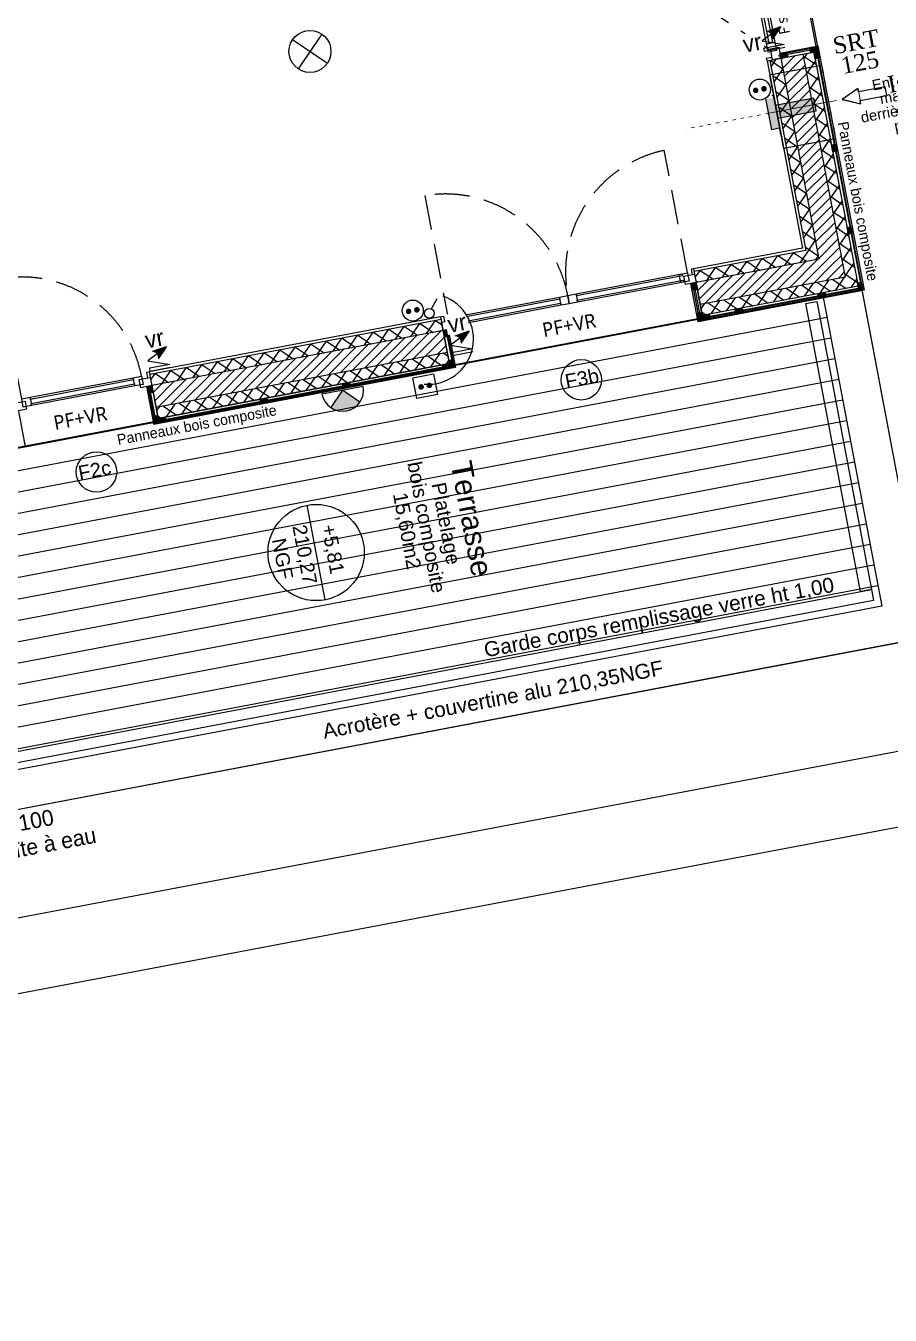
# Model space of a CAD drawing. Header units: centimetres. Extents: x 187368 to 251255, y -383447 to -322514.
# Drawn here: x 209044 to 215215, y -382980 to -373773 of the extents above; entities that cross this region are included whole.
import ezdxf

# ---------------------------------------------------------------- set-up
doc = ezdxf.new("R2010")
doc.units = ezdxf.units.CM
for name, pattern in [('ACAD_ISO03W100', [30, 12, -18]), ('prelem_vmc', [0.222222, 0.111111, -0.111111]), ('prlm_eu-4', [1.574803, 0.984252, -0.19685, 0.19685, -0.19685]), ('Style de ligne -16', [0.192476, 0.123031, -0.069444]), ('Style de ligne -2', [0.694425, 0.48607, -0.208355])]:
    doc.linetypes.add(name, pattern=pattern)
doc.layers.get('0').update_dxf_attribs({"color": 252})
for name, color, linetype in [('3-BAT C-Niveau 2', 252, 'Continuous'), ('prlm-EAU-EPEXT', 145, 'Continuous'), ('prlm-MOD-PB', 123, 'Continuous'), ('prlm-VMC', 93, 'Continuous')]:
    doc.layers.add(name, color=color, linetype=linetype)
doc.layers.add('prlm-ELEC-CFO', color=1, linetype='Continuous', lineweight=25)
doc.layers.add('prlm-ZEROPLOT', color=254, linetype='Continuous', plot=False)
doc.styles.add('Arial', font='arial.ttf', dxfattribs={"height": 100})
doc.styles.add('Futura Book', font='')
doc.styles.add('Futura Std Book', font='')
doc.styles.add('Geneva', font='arial.ttf')
doc.styles.add('Helvetica', font='arial.ttf')
doc.styles.add('Lucida Grande', font='')
doc.styles.add('prlm-elec-cfo', font='comic.ttf', dxfattribs={"height": 12})
doc.styles.add('prlm-vmc', font='pala.ttf', dxfattribs={"height": 14})
doc.styles.get('Futura Book').set_extended_font_data('Futura Book')
doc.styles.get('Futura Std Book').set_extended_font_data('Futura Std Book')
doc.styles.get('Lucida Grande').set_extended_font_data('Lucida Grande')
pattern_1 = [(45, (0, 0), (0, -1), [])]
pattern_2 = [(235.723595, (66931.62, 115456.28), (66.106423, -45.054865), []), (325.723595, (66931.62, 115456.28), (-45.054865, -66.106423), [])]
pattern_3 = [(45, (67117.507, 115456.283), (-31.2347524, 39.0434405), [])]

# ---------------------------------------------------------------- blocks, each defined once
blk = doc.blocks.new('Groupe-5-1')
at = {"linetype": 'Continuous'}
h = blk.add_hatch(dxfattribs=at)
h.set_pattern_fill('BOIS 45', color=256, style=0, pattern_type=2)
h.set_pattern_definition(pattern_1)
h.paths.add_polyline_path([(14749.77, -48943.44), (14754.69, -48942.51), (14755.19, -48945.16), (14750.27, -48946.09)])
h = blk.add_hatch(dxfattribs=at)
h.set_pattern_fill('BOIS 45', color=256, style=0, pattern_type=2)
h.set_pattern_definition(pattern_1)
h.paths.add_polyline_path([(14749.77, -48943.44), (14754.69, -48942.51), (14755.19, -48945.16), (14750.27, -48946.09)])
h = blk.add_hatch(dxfattribs=at)
h.set_pattern_fill('BOIS 45', color=256, style=0, pattern_type=2)
h.set_pattern_definition(pattern_1)
h.paths.add_polyline_path([(14771.09, -48939.4), (14776.01, -48938.47), (14776.51, -48941.12), (14771.6, -48942.05)])
h = blk.add_hatch(dxfattribs=at)
h.set_pattern_fill('BOIS 45', color=256, style=0, pattern_type=2)
h.set_pattern_definition(pattern_1)
h.paths.add_polyline_path([(14771.09, -48939.4), (14776.01, -48938.47), (14776.51, -48941.12), (14771.6, -48942.05)])
h = blk.add_hatch(dxfattribs=at)
h.set_pattern_fill('BOIS 45', color=256, style=0, pattern_type=2)
h.set_pattern_definition(pattern_1)
h.paths.add_polyline_path([(14774.79, -48946.54), (14773.86, -48941.62), (14776.51, -48941.12), (14777.44, -48946.03)])
h = blk.add_hatch(dxfattribs=at)
h.set_pattern_fill('BOIS 45', color=256, style=0, pattern_type=2)
h.set_pattern_definition(pattern_1)
h.paths.add_polyline_path([(14774.79, -48946.54), (14773.86, -48941.62), (14776.51, -48941.12), (14777.44, -48946.03)])
h = blk.add_hatch(dxfattribs=at)
h.set_pattern_fill('BOIS 45', color=256, style=0, pattern_type=2)
h.set_pattern_definition(pattern_1)
h.paths.add_polyline_path([(14787.34, -49012.8), (14786.4, -49007.89), (14789.06, -49007.39), (14789.99, -49012.3)])
h = blk.add_hatch(dxfattribs=at)
h.set_pattern_fill('BOIS 45', color=256, style=0, pattern_type=2)
h.set_pattern_definition(pattern_1)
h.paths.add_polyline_path([(14787.34, -49012.8), (14786.4, -49007.89), (14789.06, -49007.39), (14789.99, -49012.3)])
h = blk.add_hatch(dxfattribs=at)
h.set_pattern_fill('BOIS 45', color=256, style=0, pattern_type=2)
h.set_pattern_definition(pattern_1)
h.paths.add_polyline_path([(14798.5, -49071.75), (14797.57, -49066.84), (14800.22, -49066.34), (14801.15, -49071.25)])
h = blk.add_hatch(dxfattribs=at)
h.set_pattern_fill('BOIS 45', color=256, style=0, pattern_type=2)
h.set_pattern_definition(pattern_1)
h.paths.add_polyline_path([(14798.5, -49071.75), (14797.57, -49066.84), (14800.22, -49066.34), (14801.15, -49071.25)])
h = blk.add_hatch(dxfattribs=at)
h.set_pattern_fill('BOIS 45', color=256, style=0, pattern_type=2)
h.set_pattern_definition(pattern_1)
h.paths.add_polyline_path([(14687.93, -49111.67), (14687, -49106.76), (14689.65, -49106.26), (14690.58, -49111.17)])
h = blk.add_hatch(dxfattribs=at)
h.set_pattern_fill('BOIS 45', color=256, style=0, pattern_type=2)
h.set_pattern_definition(pattern_1)
h.paths.add_polyline_path([(14806.01, -49111.4), (14805.08, -49106.48), (14807.73, -49105.98), (14808.66, -49110.89)])
h = blk.add_hatch(dxfattribs=at)
h.set_pattern_fill('BOIS 45', color=256, style=0, pattern_type=2)
h.set_pattern_definition(pattern_1)
h.paths.add_polyline_path([(14776.7, -49114.2), (14781.61, -49113.27), (14782.11, -49115.92), (14777.2, -49116.85)])
h = blk.add_hatch(dxfattribs=at)
h.set_pattern_fill('BOIS 45', color=256, style=0, pattern_type=2)
h.set_pattern_definition(pattern_1)
h.paths.add_polyline_path([(14692.07, -49132.97), (14691.14, -49128.06), (14693.79, -49127.56), (14694.72, -49132.47)])
h = blk.add_hatch(dxfattribs=at)
h.set_pattern_fill('BOIS 45', color=256, style=0, pattern_type=2)
h.set_pattern_definition(pattern_1)
h.paths.add_polyline_path([(14717.75, -49125.36), (14722.66, -49124.43), (14723.16, -49127.09), (14718.25, -49128.02)])
h = blk.add_hatch(dxfattribs=at)
h.set_pattern_fill('BOIS 45', color=256, style=0, pattern_type=2)
h.set_pattern_definition(pattern_1)
h.paths.add_polyline_path([(14694.22, -49129.82), (14699.13, -49128.89), (14699.63, -49131.54), (14694.72, -49132.47)])
h = blk.add_hatch(dxfattribs=at)
h.set_pattern_fill('BOIS 45', color=256, style=0, pattern_type=2)
h.set_pattern_definition(pattern_1)
h.paths.add_polyline_path([(14510.18, -49145.33), (14509.25, -49140.42), (14511.9, -49139.92), (14512.83, -49144.83)])
h = blk.add_hatch(dxfattribs=at)
h.set_pattern_fill('BOIS 45', color=256, style=0, pattern_type=2)
h.set_pattern_definition(pattern_1)
h.paths.add_polyline_path([(14514.22, -49166.66), (14509.3, -49167.59), (14508.8, -49164.93), (14513.71, -49164)])
h = blk.add_hatch(dxfattribs=at)
h.set_pattern_fill('BOIS 45', color=256, style=0, pattern_type=2)
h.set_pattern_definition(pattern_1)
h.paths.add_polyline_path([(14514.22, -49166.66), (14513.29, -49161.74), (14515.94, -49161.24), (14516.87, -49166.15)])
h = blk.add_hatch(dxfattribs=at)
h.set_pattern_fill('BOIS 45', color=256, style=0, pattern_type=2)
h.set_pattern_definition(pattern_1)
h.paths.add_polyline_path([(14299.48, -49185.24), (14298.55, -49180.32), (14301.2, -49179.82), (14302.13, -49184.73)])
h = blk.add_hatch(dxfattribs=at)
h.set_pattern_fill('BOIS 45', color=256, style=0, pattern_type=2)
h.set_pattern_definition(pattern_1)
h.paths.add_polyline_path([(14437.39, -49178.46), (14442.3, -49177.53), (14442.81, -49180.18), (14437.89, -49181.11)])
h = blk.add_hatch(dxfattribs=at)
h.set_pattern_fill('BOIS 45', color=256, style=0, pattern_type=2)
h.set_pattern_definition(pattern_1)
h.paths.add_polyline_path([(14378.44, -49189.62), (14383.35, -49188.69), (14383.85, -49191.34), (14378.94, -49192.27)])
h = blk.add_hatch(dxfattribs=at)
h.set_pattern_fill('BOIS 45', color=256, style=0, pattern_type=2)
h.set_pattern_definition(pattern_1)
h.paths.add_polyline_path([(14303.52, -49206.56), (14302.59, -49201.64), (14305.24, -49201.14), (14306.17, -49206.05)])
h = blk.add_hatch(dxfattribs=at)
h.set_pattern_fill('BOIS 45', color=256, style=0, pattern_type=2)
h.set_pattern_definition(pattern_1)
h.paths.add_polyline_path([(14305.67, -49203.4), (14310.58, -49202.47), (14311.08, -49205.12), (14306.17, -49206.05)])
at = {"linetype": 'Continuous', "flags": 128}
for points in [[(14808.67, -49110.95), (14776.5, -48941.12), (14776.51, -48941.12), (14776.01, -48938.47), (14749.77, -48943.44), (14750.27, -48946.09), (14773.86, -48941.62), (14805.5, -49108.74), (14694.22, -49129.82), (14689.75, -49106.24), (14687, -49106.76), (14691.98, -49133.05)], [(14749.77, -48943.44), (14749.59, -48942.45), (14775.82, -48937.49), (14776.01, -48938.47)], [(14749.77, -48943.44), (14749.59, -48942.45), (14775.82, -48937.49), (14776.01, -48938.47)], [(14749.77, -48943.44), (14754.69, -48942.51), (14755.19, -48945.16), (14750.27, -48946.09)], [(14749.77, -48943.44), (14754.69, -48942.51), (14755.19, -48945.16), (14750.27, -48946.09)], [(14771.09, -48939.4), (14776.01, -48938.47), (14776.51, -48941.12), (14771.6, -48942.05)], [(14771.09, -48939.4), (14776.01, -48938.47), (14776.51, -48941.12), (14771.6, -48942.05)], [(14774.79, -48946.54), (14773.86, -48941.62), (14776.51, -48941.12), (14777.44, -48946.03)], [(14774.79, -48946.54), (14773.86, -48941.62), (14776.51, -48941.12), (14777.44, -48946.03)], [(14775.82, -48937.49), (14776.8, -48937.3), (14809.84, -49111.75), (14808.86, -49111.93)], [(14787.34, -49012.8), (14786.4, -49007.89), (14789.06, -49007.39), (14789.99, -49012.3)], [(14787.34, -49012.8), (14786.4, -49007.89), (14789.06, -49007.39), (14789.99, -49012.3)], [(14798.5, -49071.75), (14797.57, -49066.84), (14800.22, -49066.34), (14801.15, -49071.25)], [(14798.5, -49071.75), (14797.57, -49066.84), (14800.22, -49066.34), (14801.15, -49071.25)], [(14686.02, -49106.95), (14687, -49106.76), (14691.96, -49132.95), (14690.98, -49133.14)], [(14687.93, -49111.67), (14687, -49106.76), (14689.65, -49106.26), (14690.58, -49111.17)], [(14806.01, -49111.4), (14805.08, -49106.48), (14807.73, -49105.98), (14808.66, -49110.89)], [(14691.18, -49134.22), (14691, -49133.24), (14808.67, -49110.95), (14808.86, -49111.93)], [(14776.7, -49114.2), (14781.61, -49113.27), (14782.11, -49115.92), (14777.2, -49116.85)], [(14692.07, -49132.97), (14691.14, -49128.06), (14693.79, -49127.56), (14694.72, -49132.47)], [(14717.75, -49125.36), (14722.66, -49124.43), (14723.16, -49127.09), (14718.25, -49128.02)], [(14694.22, -49129.82), (14699.13, -49128.89), (14699.63, -49131.54), (14694.72, -49132.47)], [(14298.55, -49180.32), (14301.2, -49179.82), (14305.67, -49203.4), (14513.71, -49164), (14509.25, -49140.42), (14511.9, -49139.9), (14516.86, -49166.13), (14303.52, -49206.56)], [(14510.18, -49145.33), (14509.25, -49140.42), (14511.9, -49139.92), (14512.83, -49144.83)], [(14517.84, -49165.93), (14516.86, -49166.11), (14511.9, -49139.92), (14512.88, -49139.73)], [(14514.22, -49166.66), (14509.3, -49167.59), (14508.8, -49164.93), (14513.71, -49164)], [(14514.22, -49166.66), (14513.29, -49161.74), (14515.94, -49161.24), (14516.87, -49166.15)], [(14517.76, -49165.91), (14517.95, -49166.92), (14302.71, -49207.68), (14302.52, -49206.68)], [(14297.57, -49180.51), (14298.55, -49180.32), (14303.51, -49206.52), (14302.53, -49206.7)], [(14299.48, -49185.24), (14298.55, -49180.32), (14301.2, -49179.82), (14302.13, -49184.73)], [(14437.39, -49178.46), (14442.3, -49177.53), (14442.81, -49180.18), (14437.89, -49181.11)], [(14378.44, -49189.62), (14383.35, -49188.69), (14383.85, -49191.34), (14378.94, -49192.27)], [(14303.52, -49206.56), (14302.59, -49201.64), (14305.24, -49201.14), (14306.17, -49206.05)], [(14305.67, -49203.4), (14310.58, -49202.47), (14311.08, -49205.12), (14306.17, -49206.05)]]:
    blk.add_lwpolyline(points, close=True, dxfattribs=at)
blk = doc.blocks.new('Groupe-7-1')
at = {"linetype": 'Continuous'}
for p, q in [((14042.9, -49088.28), (13232.78, -49241.7)), ((14045.69, -49103.02), (13235.57, -49256.43)), ((14048.48, -49117.75), (13238.36, -49271.17)), ((14051.27, -49132.49), (13241.15, -49285.91)), ((14783.31, -49131.26), (13266.27, -49418.55)), ((14054.06, -49147.23), (13243.94, -49300.65)), ((14056.85, -49161.97), (13246.73, -49315.39)), ((14788.89, -49160.74), (14109.74, -49289.35)), ((14059.64, -49176.71), (13249.52, -49330.13)), ((14791.68, -49175.47), (14112.53, -49304.09)), ((14062.44, -49191.44), (13252.32, -49344.86)), ((14794.47, -49190.21), (14115.32, -49318.83)), ((14065.23, -49206.18), (13255.11, -49359.6)), ((14797.26, -49204.95), (14118.11, -49333.57)), ((14800.05, -49219.69), (14120.9, -49348.3)), ((14068.02, -49220.92), (13257.9, -49374.34)), ((14070.81, -49235.66), (13260.69, -49389.08)), ((14802.84, -49234.43), (14123.7, -49363.04)), ((14073.6, -49250.4), (13263.48, -49403.82)), ((14805.63, -49249.16), (14126.49, -49377.78)), ((14808.43, -49263.9), (14129.28, -49392.52)), ((14811.22, -49278.64), (14132.07, -49407.26)), ((14814.01, -49293.38), (14134.86, -49421.99)), ((14816.8, -49308.12), (14137.65, -49436.73)), ((14819.59, -49322.85), (14140.44, -49451.47))]:
    blk.add_line(p, q, dxfattribs=at)
blk = doc.blocks.new('PORTE FENETRE TYPE 3bis')
at = {"linetype": 'Style de ligne -2', "ltscale": 50.8}
blk.add_line((4, 16), (4, 103), dxfattribs=at)
at = {"linetype": 'Continuous', "lineweight": 25, "flags": 128}
for points in [[(-2, 18), (0, 18), (0, 14)], [(97, 18), (95, 18), (95, 14)], [(0, 7.7), (0, -18), (-2, -18)], [(95, 7.7), (95, -18), (97, -18)]]:
    blk.add_lwpolyline(points, dxfattribs=at)
at = {"linetype": 'Continuous', "flags": 128}
for points in [[(-2, 14), (6, 14), (6, 8), (-2, 8)], [(4, 16), (10, 16), (10, 10), (4, 10)], [(10, 16), (85, 16), (85, 14.5), (10, 14.5)], [(10, 11.5), (85, 11.5), (85, 10), (10, 10)], [(85, 16), (91, 16), (91, 10), (85, 10)], [(89, 14), (97, 14), (97, 8), (89, 8)]]:
    blk.add_lwpolyline(points, close=True, dxfattribs=at)
at = {"linetype": 'Style de ligne -2', "ltscale": 50.8}
blk.add_arc((4, 16), 87, 360, 90, dxfattribs=at)
at = {"insert": (23.21, -0.18), "char_height": 10.161, "attachment_point": 1, "line_spacing_factor": 0.978845, "style": 'Lucida Grande'}
blk.add_mtext('PF+VR ', dxfattribs=at)
blk = doc.blocks.new('PORTE FENETRE TYPE 2')
at = {"linetype": 'Style de ligne -2', "ltscale": 50.8}
for p, q in [((6.05, 105), (6.05, 16)), ((180, 16), (180, 105))]:
    blk.add_line(p, q, dxfattribs=at)
at = {"linetype": 'Continuous', "lineweight": 25, "flags": 128}
for points in [[(1, 18), (3, 18), (3, 14)], [(184.71, 18), (183, 18), (183, 14)], [(3, 8), (3, -18), (1, -18)], [(183, 8), (183, -18), (184.71, -18)]]:
    blk.add_lwpolyline(points, dxfattribs=at)
at = {"linetype": 'Continuous', "flags": 128}
for points in [[(1, 14), (9, 14), (9, 8), (1, 8)], [(6, 16), (12, 16), (12, 10), (6, 10)], [(11, 16), (87, 16), (87, 14.5), (11, 14.5)], [(11, 11.5), (87, 11.5), (87, 10), (11, 10)], [(87, 16), (93, 16), (93, 10), (87, 10)], [(93, 16), (99, 16), (99, 10), (93, 10)], [(99, 16), (176, 16), (176, 14.5), (99, 14.5)], [(99, 11.5), (176, 11.5), (176, 10), (99, 10)], [(174, 16), (180, 16), (180, 10), (174, 10)], [(177, 14), (184.71, 14), (184.71, 8), (177, 8)]]:
    blk.add_lwpolyline(points, close=True, dxfattribs=at)
at = {"linetype": 'Style de ligne -2', "ltscale": 50.8}
for centre, start, end in [((4, 16), 0, 88.42187), ((182, 16), 91.28733, 180)]:
    blk.add_arc(centre, 89, start, end, dxfattribs=at)
at = {"insert": (70.68, 0.04), "char_height": 10.161, "attachment_point": 1, "line_spacing_factor": 0.978845, "style": 'Lucida Grande'}
blk.add_mtext('PF+VR ', dxfattribs=at)
blk = doc.blocks.new('Groupe-151-1')
at = {"linetype": 'Continuous'}
blk.add_line((14424.92, -49332.76), (14412.13, -49265.23), dxfattribs=at)
blk.add_circle((14418.53, -49299), 34.37, dxfattribs=at)
at = {"insert": (14415.41, -49299.48), "char_height": 10.069, "width": 91.6838, "attachment_point": 2, "rotation": 280.72359, "line_spacing_factor": 0.962448, "style": 'Arial'}
blk.add_mtext('210,27\\PNGF', dxfattribs=at)
at = {"insert": (14432.16, -49278.14), "char_height": 10.069, "attachment_point": 1, "rotation": 280.72359, "line_spacing_factor": 0.962448, "style": 'Arial'}
blk.add_mtext('+5,81', dxfattribs=at)
blk = doc.blocks.new('Groupe-201-1')
at = {"linetype": 'Continuous'}
blk.add_circle((14607.85, -49175.66), 14.45, dxfattribs=at)
at = {"insert": (14595.44, -49171.96), "char_height": 10.087, "attachment_point": 1, "rotation": 10.72359, "line_spacing_factor": 0.834288, "style": 'Helvetica'}
blk.add_mtext('F3b', dxfattribs=at)
blk = doc.blocks.new('Groupe-202-1')
at = {"linetype": 'Continuous'}
blk.add_circle((14261.69, -49241.5), 14.45, dxfattribs=at)
at = {"insert": (14247.87, -49237.39), "char_height": 10.087, "attachment_point": 1, "rotation": 10.72359, "line_spacing_factor": 0.834288, "style": 'Helvetica'}
blk.add_mtext('F2c', dxfattribs=at)
blk = doc.blocks.new('Groupe-233-1')
at = {"linetype": 'Continuous', "flags": 128}
blk.add_lwpolyline([(14174.06, -49506.93), (14157.6, -49510.05), (14154.23, -49492.26), (14170.69, -49489.15)], close=True, dxfattribs=at)
at = {"linetype": 'Continuous'}
blk.add_circle((14163.94, -49498.75), 5, dxfattribs=at)
blk = doc.blocks.new('Groupe-234-1')
at = {"linetype": 'Style de ligne -16', "ltscale": 50.8}
for p, q in [((14150.94, -49456.9), (14159.1, -49500.01)), ((14160.44, -49455.1), (14168.61, -49498.21))]:
    blk.add_line(p, q, dxfattribs=at)
blk.add_blockref('Groupe-233-1', (0, 0))
at = {"insert": (14173.61, -49492.81), "char_height": 11.3275, "attachment_point": 1, "rotation": 10.72359, "line_spacing_factor": 0.962448, "style": 'Futura Std Book'}
blk.add_mtext('EPØ100\\P+boîte à eau', dxfattribs=at)
blk = doc.blocks.new('PORTE FENETRE TYPE 3')
at = {"linetype": 'Style de ligne -2', "ltscale": 50.8}
blk.add_line((5.11, 14.73), (65.94, 76.94), dxfattribs=at)
at = {"linetype": 'Continuous', "lineweight": 25, "flags": 128}
for points in [[(-2, 18), (0, 18), (0, 14)], [(97, 18), (95, 18), (95, 14)], [(0, 7.7), (0, -18), (-2, -18)], [(95, 7.7), (95, -18), (97, -18)]]:
    blk.add_lwpolyline(points, dxfattribs=at)
at = {"linetype": 'Continuous', "flags": 128}
for points in [[(-2, 14), (6, 14), (6, 8), (-2, 8)], [(4, 16), (10, 16), (10, 10), (4, 10)], [(10, 16), (85, 16), (85, 14.5), (10, 14.5)], [(10, 11.5), (85, 11.5), (85, 10), (10, 10)], [(85, 16), (91, 16), (91, 10), (85, 10)], [(89, 14), (97, 14), (97, 8), (89, 8)]]:
    blk.add_lwpolyline(points, close=True, dxfattribs=at)
blk.add_lwpolyline([(0, 9.5), (0, -19.5), (95, -19.5), (95, 9.5)], dxfattribs=at)
at = {"linetype": 'Style de ligne -2', "ltscale": 50.8}
blk.add_arc((4, 16), 87, 360, 44.53371, dxfattribs=at)
at = {"insert": (47.21, 5.79), "char_height": 7.6206, "attachment_point": 2, "line_spacing_factor": 0.978845, "style": 'Lucida Grande'}
blk.add_mtext('F sur All vitrée\\P+VR ', dxfattribs=at)
blk = doc.blocks.new('MTC 125-H1')
at = {"linetype": 'prlm_eu-4', "lineweight": 18, "ltscale": 50.8}
for q in [(0, 25.57), (0, 19.68)]:
    blk.add_line((0, -23.6), q, dxfattribs=at)
at = {"linetype": 'Continuous', "lineweight": 18, "flags": 128}
blk.add_lwpolyline([(3.09, 42.18), (-3.09, 42.18), (-5.59, 42.18), (0, 29.68), (5.59, 42.18)], close=True, dxfattribs=at)
at = {"linetype": 'Continuous', "flags": 128}
blk.add_lwpolyline([(-26.8, 19.68), (26.8, 19.68), (26.8, -18), (-26.8, -18)], close=True, dxfattribs=at)
at = {"linetype": 'prelem_vmc', "ltscale": 50.8, "flags": 128}
blk.add_lwpolyline([(-26.8, 19.68), (26.8, 19.68), (26.8, -18), (-26.8, -18)], close=True, dxfattribs=at)
at = {"insert": (-9.53, 79.29), "char_height": 7.5654, "attachment_point": 2, "rotation": 90, "line_spacing_factor": 0.834288, "style": 'Helvetica'}
blk.add_mtext("Entrée d'air\\P maçonnée\\Pderrière bardage\\Pperforé", dxfattribs=at)
blk = doc.blocks.new('xi.EA-Ma')
at = {"layer": 'prlm-MOD-PB'}
blk.add_hatch(color=0, dxfattribs=at).paths.add_polyline_path([(-4.65, 0), (-4.65, -28), (4.65, -28), (4.65, 0)])
at = {"layer": 'prlm-VMC', "linetype": 'ByBlock'}
blk.add_hatch(color=0, dxfattribs=at).paths.add_polyline_path([(-12, 5.6), (12, 5.6), (12, 0), (-12, 0)])
at = {"layer": 'prlm-MOD-PB', "color": 0, "linetype": 'ByBlock', "lineweight": -2, "flags": 128}
blk.add_lwpolyline([(-4.65, 0), (-4.65, -28), (4.65, -28), (4.65, 0)], close=True, dxfattribs=at)
at = {"layer": 'prlm-VMC', "color": 0, "linetype": 'ByBlock', "flags": 128}
for points in [[(-12, 5.6), (12, 5.6), (12, 0), (-12, 0)], [(-3.09, -60.19), (-3.09, -79.51), (3.09, -79.51), (3.09, -60.19), (5.59, -60.19), (0, -47.69), (-5.59, -60.19)]]:
    blk.add_lwpolyline(points, close=True, dxfattribs=at)
at = {"layer": 'prlm-ZEROPLOT', "color": 250, "linetype": 'ACAD_ISO03W100', "lineweight": 0, "ltscale": 0.2}
blk.add_lwpolyline([(0, 5.6), (0, 65.6)], dxfattribs=at)
blk = doc.blocks.new('xi.VR')
at = {"layer": 'prlm-ELEC-CFO', "lineweight": 5}
blk.add_hatch(color=0, dxfattribs=at).paths.add_polyline_path([(-3, 6), (-0.1, 3.7), (0, 0), (7.5, 7.5)])
at = {"layer": 'prlm-ELEC-CFO', "color": 0}
for points in [[(0.95, 4.23), (-7.5, 0), (7.5, -5.5), (-7.5, -5.5), (-7.5, -7.5), (7.5, -7.5)], [(-3, 6), (7.5, 7.5), (0, 0)]]:
    blk.add_lwpolyline(points, dxfattribs=at)
blk = doc.blocks.new('xi.PC')
at = {"color": 0, "lineweight": 5}
blk.add_wipeout([(-7.5, -7.5), (7.5, -7.5), (7.5, 7.5), (-7.5, 7.5)], dxfattribs=at).dxf.layer = 'prlm-ELEC-CFO'
at = {"layer": 'prlm-ELEC-CFO', "color": 0, "linetype": 'ByBlock', "lineweight": 5, "const_width": 2}
for points in [[(-4, 0, 1), (-2, 0, 1)], [(2, 0, 1), (4, 0, 1)]]:
    blk.add_lwpolyline(points, format="xyb", close=True, dxfattribs=at)
at = {"layer": 'prlm-ELEC-CFO', "color": 0, "linetype": 'ByBlock', "lineweight": -2}
blk.add_circle((0, 0), 7.5, dxfattribs=at)
blk = doc.blocks.new('xi.PTCE')
at = {"layer": 'prlm-ELEC-CFO', "color": 0}
for points in [[(-10.61, 10.61), (10.61, -10.61)], [(10.61, 10.61), (-10.61, -10.61)]]:
    blk.add_lwpolyline(points, dxfattribs=at)
at = {"layer": 'prlm-ELEC-CFO', "color": 0, "linetype": 'ByBlock'}
blk.add_circle((0, 0), 15, dxfattribs=at)
blk = doc.blocks.new('xi.PC-EXT')
at = {"layer": 'prlm-ELEC-CFO', "color": 0, "linetype": 'ByBlock', "lineweight": -2, "flags": 128}
blk.add_lwpolyline([(-7.5, 7.5), (7.5, 7.5), (7.5, -7.5), (-7.5, -7.5)], close=True, dxfattribs=at)
at = {"layer": 'prlm-ELEC-CFO', "color": 0, "linetype": 'ByBlock', "lineweight": 5, "const_width": 2}
for points in [[(-4, 0, 1), (-2, 0, 1)], [(2, 0, 1), (4, 0, 1)]]:
    blk.add_lwpolyline(points, format="xyb", close=True, dxfattribs=at)
blk = doc.blocks.new('xi.LUM1')
at = {"layer": 'prlm-ELEC-CFO', "linetype": 'ByBlock', "lineweight": 5}
blk.add_hatch(color=0, dxfattribs=at).paths.add_polyline_path([(10.61, 10.61, 0.414214), (-10.61, 10.61), (0, 0)])
at = {"layer": 'prlm-ELEC-CFO', "color": 0, "linetype": 'ByBlock', "lineweight": -2, "flags": 128}
blk.add_lwpolyline([(15, 0, 1), (-15, 0)], format="xyb", close=True, dxfattribs=at)
at = {"layer": 'prlm-ELEC-CFO', "color": 0}
blk.add_lwpolyline([(-10.61, 10.61), (0, 0), (10.61, 10.61)], dxfattribs=at)
blk = doc.blocks.new('xi.SA')
at = {"layer": 'prlm-ELEC-CFO', "color": 0}
blk.add_lwpolyline([(0.2, -1.28), (5.5, 5.28)], dxfattribs=at)
blk.add_circle((-2, -4), 3.5, dxfattribs=at)

msp = doc.modelspace()

# ---------------------------------------------------------------- hatches: boundary and pattern name
at = {"layer": '3-BAT C-Niveau 2', "linetype": 'Continuous'}
h = msp.add_hatch(dxfattribs=at)
h.set_pattern_fill('MURS MACONNERIE-2', color=256, scale=10, style=0, pattern_type=2)
h.set_pattern_definition(pattern_3)
h.paths.add_polyline_path([(214591.6, -373974.8), (214434.4, -374004.6), (214706.2, -375440), (214893.2, -375567.4)])
h = msp.add_hatch(dxfattribs=at)
h.set_pattern_fill('02_ISOLANT', color=256, scale=10, angle=-79.27641, style=0, pattern_type=2)
h.set_pattern_definition([(325.723595, (66931.62, 115456.28), (45.054865, 66.106423), []), (55.723595, (66931.62, 115456.28), (66.106423, -45.054865), [])])
h.paths.add_polyline_path([(214670.2, -373960), (214591.6, -373974.8), (214893.2, -375567.4), (214986.7, -375631.2)])
h = msp.add_hatch(dxfattribs=at)
h.set_pattern_fill('02_ISOLANT', color=256, scale=10, angle=-79.27641, style=0, pattern_type=2)
h.set_pattern_definition([(325.723595, (66931.62, 115456.28), (45.054865, 66.106423), []), (55.723595, (66931.62, 115456.28), (66.106423, -45.054865), [])])
h.paths.add_polyline_path([(214434.4, -374004.6), (214355.8, -374019.5), (214612.7, -375376.3), (214706.2, -375440)])
h = msp.add_hatch(dxfattribs=at)
h.set_pattern_fill('02_ISOLANT', color=256, scale=10, angle=-169.27641, style=0, pattern_type=2)
h.set_pattern_definition([(235.723595, (66931.62, 115456.28), (66.106423, -45.054865), []), (325.723595, (66931.62, 115456.28), (-45.054865, -66.106423), [])])
h.paths.add_polyline_path([(214706.2, -375440), (214612.7, -375376.3), (213814.3, -375527.5), (213829.2, -375606.1)])
h = msp.add_hatch(dxfattribs=at)
h.set_pattern_fill('MURS MACONNERIE-2', color=256, scale=10, style=0, pattern_type=2)
h.set_pattern_definition(pattern_3)
h.paths.add_polyline_path([(214893.2, -375567.4), (214706.2, -375440), (213829.2, -375606.1), (213858.9, -375763.3)])
h = msp.add_hatch(dxfattribs=at)
h.set_pattern_fill('02_ISOLANT', color=256, scale=10, angle=-169.27641, style=0, pattern_type=2)
h.set_pattern_definition([(235.723595, (66931.62, 115456.28), (66.106423, -45.054865), []), (325.723595, (66931.62, 115456.28), (-45.054865, -66.106423), [])])
h.paths.add_polyline_path([(214986.7, -375631.2), (214893.2, -375567.4), (213858.9, -375763.3), (213873.8, -375841.9)])
h = msp.add_hatch(dxfattribs=at)
h.set_pattern_fill('02_ISOLANT', color=256, scale=10, angle=-169.27641, style=0, pattern_type=2)
h.set_pattern_definition(pattern_2)
h.paths.add_polyline_path([(212024.1, -375947.9), (212009.2, -375869.3), (209928.8, -376263.3), (209943.6, -376341.9)])
h = msp.add_hatch(dxfattribs=at)
h.set_pattern_fill('MURS MACONNERIE-2', color=256, scale=10, style=0, pattern_type=2)
h.set_pattern_definition(pattern_3)
h.paths.add_polyline_path([(212053.9, -376105.1), (212024.1, -375947.9), (209943.6, -376341.9), (209973.4, -376499.1)])
h = msp.add_hatch(dxfattribs=at)
h.set_pattern_fill('02_ISOLANT', color=256, scale=10, angle=-169.27641, style=0, pattern_type=2)
h.set_pattern_definition(pattern_2)
h.paths.add_polyline_path([(212068.8, -376183.7), (212053.9, -376105.1), (209973.4, -376499.1), (209988.3, -376577.7)])

# ---------------------------------------------------------------- linework, layer by layer
at = {"layer": '3-BAT C-Niveau 2', "linetype": 'Continuous', "lineweight": 25}
for p, q in [((214336.1, -374023.2), (214689.8, -373956.2)), ((214591.6, -373974.8), (214893.2, -375567.4)), ((214689.8, -373956.2), (215010, -375647.1)), ((214336.1, -374023.2), (214589.3, -375360.4)), ((214434.4, -374004.6), (214706.2, -375440)), ((214589.3, -375360.4), (213810.5, -375507.8)), ((214706.2, -375440), (213829.2, -375606.1)), ((213810.5, -375507.8), (213877.5, -375861.6)), ((214893.2, -375567.4), (213858.9, -375763.3)), ((215010, -375647.1), (213877.5, -375861.6)), ((212005.5, -375849.7), (209925, -376243.7)), ((212005.5, -375849.7), (212072.5, -376203.4)), ((212024.1, -375947.9), (209943.6, -376341.9)), ((212053.9, -376105.1), (209973.4, -376499.1)), ((209925, -376243.7), (209992, -376597.4)), ((212072.5, -376203.4), (209992, -376597.4))]:
    msp.add_line(p, q, dxfattribs=at)
at = {"layer": '3-BAT C-Niveau 2', "linetype": 'Continuous'}
for p, q in [((214591.6, -373974.8), (214893.2, -375567.4)), ((214670.2, -373960), (214986.7, -375631.2)), ((214689.8, -373956.2), (215010, -375647.1)), ((214336.1, -374023.2), (214589.3, -375360.4)), ((214355.8, -374019.5), (214612.7, -375376.3)), ((214589.3, -375360.4), (213810.5, -375507.8)), ((214612.7, -375376.3), (213814.3, -375527.5)), ((214893.2, -375567.4), (213858.9, -375763.3)), ((214986.7, -375631.2), (213873.8, -375841.9)), ((215010, -375647.1), (213877.5, -375861.6)), ((212005.5, -375849.7), (209925, -376243.7)), ((212009.2, -375869.3), (209928.8, -376263.3)), ((214792.6, -376003.7), (199622.2, -378876.6)), ((212053.9, -376105.1), (209973.4, -376499.1)), ((212068.8, -376183.7), (209988.3, -376577.7)), ((212072.5, -376203.4), (209992, -376597.4))]:
    msp.add_line(p, q, dxfattribs=at)
at = {"layer": '3-BAT C-Niveau 2', "linetype": 'Continuous', "flags": 128}
for points in [[(215010, -375647.1), (215482, -378139.2), (208137.7, -379530), (207818.4, -377843.6), (199442, -379429.9), (198956.4, -376865.4), (207332.7, -375279.1), (207665.8, -377037.9), (215010, -375647.1)], [(214734.9, -375699.2), (215154.8, -377916.2), (208363.3, -379202.3), (208043.9, -377515.9), (199665, -379102.7), (199231.5, -376813.3)]]:
    msp.add_lwpolyline(points, dxfattribs=at)
for points in [[(214734.9, -375699.2), (215154.8, -377916.2), (208363.3, -379202.3), (207943.4, -376985.3)], [(214691.8, -375740.5), (215081.4, -377797.9), (215002.8, -377812.8), (214613.2, -375755.4)], [(208388.2, -379065.4), (215081.4, -377797.9), (215096.3, -377876.5), (208403.1, -379144)]]:
    msp.add_lwpolyline(points, close=True, dxfattribs=at)
at = {"layer": 'prlm-ZEROPLOT'}
msp.add_lwpolyline([(198955.6, -376861.4), (207331.9, -375275.1), (207669.7, -377033), (215009.4, -375643), (215482, -378139.5), (208137.8, -379530.3), (207818.4, -377843.9), (199442.1, -379430.2)], close=True, dxfattribs=at)

# ---------------------------------------------------------------- block references
at = {"layer": '3-BAT C-Niveau 2'}
for name, p, xscale, yscale, zscale, rotation in [('PORTE FENETRE TYPE 3', (214509.2, -373970.1), 10, 10, 10, 100.7235947438885), ('MTC 125-H1', (214581.9, -374352.7), 9.999999999999998, 9.999999999999998, 9.999999999999998, 280.7235947438885), ('PORTE FENETRE TYPE 2', (212029.2, -376028.4), 10, 10, 10, 10.72359474388036), ('PORTE FENETRE TYPE 3bis', (209005.5, -376601), 10, 10, 10, 10.72359474388036)]:
    msp.add_blockref(name, p, dxfattribs=dict(at, xscale=xscale, yscale=yscale, zscale=zscale, rotation=rotation))
at = {"layer": '3-BAT C-Niveau 2', "xscale": 10, "yscale": 10, "zscale": 10}
for name in ['Groupe-5-1', 'Groupe-7-1', 'Groupe-201-1', 'Groupe-202-1', 'Groupe-151-1', 'Groupe-234-1']:
    msp.add_blockref(name, (66931.6, 115456.3), dxfattribs=at)
at = {"layer": 'prlm-ELEC-CFO', "xscale": 10, "yscale": 10, "zscale": 10}
for name, p, rotation in [('xi.PTCE', (211072.9, -373956), 10.72360141139323), ('xi.PC-EXT', (211895.8, -376345.5), 10.72360141139323), ('xi.LUM1', (211305.8, -376375.2), 190.7236014113875)]:
    msp.add_blockref(name, p, dxfattribs=dict(at, rotation=rotation))

# ---------------------------------------------------------------- texts
at = {"layer": '3-BAT C-Niveau 2'}
for s, insert, char_height, attachment_point, rotation, line_spacing_factor, style in [('Panneaux bois composite', (214914.5, -374449.9), 75.516, 1, 280.72359, 0.962448, 'Futura Book'), ('Panneaux bois composite', (209689.6, -376692.5), 75.516, 1, 10.72359, 0.962448, 'Futura Book'), ('Terrasse\\P{\\H0.6752x;Platelage \\Pbois composite}\\P{\\H0.6752x;15,}{\\H0.6752x;60}{\\H0.6752x;m2}\\P', (212302.5, -377277.6), 151.309, 2, 280.72359, 0.834288, 'Helvetica')]:
    msp.add_mtext(s, dxfattribs=dict(at, insert=insert, char_height=char_height, attachment_point=attachment_point, rotation=rotation, line_spacing_factor=line_spacing_factor, style=style))
at = {"layer": '3-BAT C-Niveau 2', "char_height": 106.57, "attachment_point": 2, "rotation": 10.65374, "line_spacing_factor": 1.060906, "style": 'Geneva'}
for s, insert, width in [('Garde corps remplissage verre ht 1,00', (213554.7, -377943.2), 2686.154), ('Acrotère + couvertine alu 210,35NGF ', (212369.1, -378530.4), 2638.234)]:
    msp.add_mtext(s, dxfattribs=dict(at, insert=insert, width=width))

# ---------------------------------------------------------------- next in the draw order: texts
at = {"layer": 'prlm-VMC', "insert": (214960, -373827), "char_height": 120, "width": 236.74, "attachment_point": 2, "rotation": 10.7236, "line_spacing_factor": 0.75, "style": 'prlm-vmc', "bg_fill": 3, "box_fill_scale": 1.1, "bg_fill_color": 256, "bg_fill_transparency": 0}
msp.add_mtext('SRT 125', dxfattribs=at)

# ---------------------------------------------------------------- next in the draw order: linework, layer by layer
at = {"layer": 'prlm-ZEROPLOT'}
msp.add_lwpolyline([(191077.7, -335262.5), (199828.6, -333605.3), (200423.4, -336745.9), (207392.9, -335424.9), (215009.4, -375643), (207669.7, -377033), (207331.9, -375275.1), (198955.6, -376861.4)], close=True, dxfattribs=at)

# ---------------------------------------------------------------- next in the draw order: block references
at = {"layer": 'prlm-VMC', "xscale": 10, "yscale": 10, "zscale": 10, "rotation": 100.7235947437482}
msp.add_blockref('xi.EA-Ma', (214403.3, -374386.8), dxfattribs=at)

# ---------------------------------------------------------------- next in the draw order: block references
at = {"layer": 'prlm-ELEC-CFO', "xscale": 10, "yscale": 10, "zscale": 10, "rotation": 10.72360141139323}
for p in [(214284.6, -374228.2), (211806.7, -375806.2)]:
    msp.add_blockref('xi.PC', p, dxfattribs=at)

# ---------------------------------------------------------------- next in the draw order: texts
at = {"layer": 'prlm-ELEC-CFO', "lineweight": 20, "char_height": 120, "attachment_point": 5, "rotation": 10.7236, "line_spacing_factor": 0.8, "style": 'prlm-elec-cfo', "bg_fill": 3, "box_fill_scale": 1.1, "bg_fill_color": 256, "bg_fill_transparency": 0}
for insert in [(214230.2, -373893.5), (212122.5, -375894.2), (209962.1, -376005.8)]:
    msp.add_mtext('vr', dxfattribs=dict(at, insert=insert))
at = {"layer": 'prlm-VMC', "linetype": 'ByBlock', "lineweight": -2, "insert": (215360.5, -374102.5), "char_height": 120, "width": 236.74, "attachment_point": 2, "rotation": 10.7236, "line_spacing_factor": 0.75, "style": 'prlm-vmc', "bg_fill": 3, "box_fill_scale": 1.1, "bg_fill_color": 256, "bg_fill_transparency": 0}
msp.add_mtext('Isola\\P2-45', dxfattribs=at)

# ---------------------------------------------------------------- next in the draw order: linework, layer by layer
at = {"layer": 'prlm-EAU-EPEXT'}
for points in [[(187368.2, -332813.3), (241754.8, -322513.6), (251255.2, -372679.9), (196868.6, -382979.5)], [(187885.6, -333165.6), (241402.1, -323030.8), (250721.3, -372240.6), (197204.9, -382375.5)]]:
    msp.add_lwpolyline(points, close=True, dxfattribs=at)
at = {"layer": 'prlm-ELEC-CFO'}
msp.add_arc((211916.7, -376008.7), 323.3, 265.09106, 70.71203, dxfattribs=at)

# ---------------------------------------------------------------- next in the draw order: block references
at = {"layer": 'prlm-ELEC-CFO', "rotation": 10.72360141139323}
for name, p, xscale, yscale, zscale in [('xi.VR', (214374.9, -373866.2), 10, 10, 10), ('xi.SA', (211937.1, -375782.2), 9.999999999999998, 9.999999999999998, 9.999999999999998), ('xi.VR', (212149.9, -376038.8), 10, 10, 10), ('xi.VR', (209989.5, -376150.4), 10, 10, 10)]:
    msp.add_blockref(name, p, dxfattribs=dict(at, xscale=xscale, yscale=yscale, zscale=zscale))

doc.saveas('drawing.dxf')
